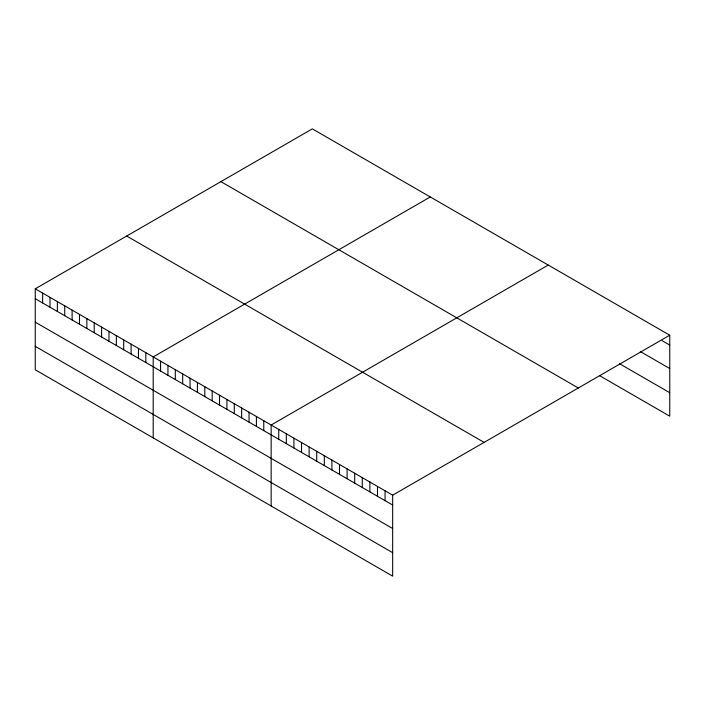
<?xml version="1.0" encoding="UTF-8"?>
<svg xmlns="http://www.w3.org/2000/svg" width="705" height="705" viewBox="0 0 705 705"><rect width="100%" height="100%" fill="white"/><g stroke="black" fill="none" stroke-linecap="round" stroke-linejoin="round"><path stroke-width="1.06" d="M35.25 288.821L392.667 495.174L392.667 576.144L35.25 369.79L35.25 288.821L312.333 128.856L669.75 335.21L669.75 416.179L599.497 375.615M430.279 196.951L153.196 356.915L153.196 437.893M548.226 265.045L271.152 425.018L271.152 505.987M392.667 495.174L669.75 335.21M662.154 340.691L669.75 345.08M640.316 351.548L669.75 368.539M619.431 363.665L669.75 392.711M220.894 181.643L578.312 387.997M126.688 236.034L484.106 442.387M35.25 298.691L392.667 505.044M35.25 322.159L392.667 528.512M35.25 346.331L392.667 552.685M385.08 490.795L385.08 500.665M377.483 486.406L377.483 496.276M369.887 482.026L369.887 491.887M362.291 477.637L362.291 487.508M354.694 473.249L354.694 483.119M347.098 468.869L347.098 478.739M339.502 464.48L339.502 474.35M331.905 460.101L331.905 469.962M324.318 455.712L324.318 465.582M316.721 451.323L316.721 461.193M309.125 446.944L309.125 456.814M301.529 442.555L301.529 452.425M293.932 438.175L293.932 448.036M286.336 433.786L286.336 443.656M278.739 429.398L278.739 439.268M263.776 420.762L263.776 430.632M256.409 416.505L256.409 426.375M249.032 412.249L249.032 422.119M241.656 407.992L241.656 417.862M234.289 403.736L234.289 413.606M226.913 399.479L226.913 409.349M219.546 395.223L219.546 405.093M212.17 390.967L212.17 400.837M204.803 386.71L204.803 396.58M197.426 382.454L197.426 392.324M190.059 378.197L190.059 388.067M182.683 373.941L182.683 383.811M175.316 369.684L175.316 379.554M167.94 365.428L167.94 375.298M160.573 361.171L160.573 371.041M145.829 352.667L145.829 362.529M138.453 348.411L138.453 358.272M131.086 344.155L131.086 354.016M123.71 339.898L123.71 349.759M116.343 335.642L116.343 345.512M108.967 331.385L108.967 341.255M101.599 327.129L101.599 336.999M94.223 322.872L94.223 332.742M86.856 318.616L86.856 328.486M79.48 314.36L79.48 324.23M72.113 310.103L72.113 319.973M64.737 305.847L64.737 315.717M57.369 301.59L57.369 311.46M49.993 297.334L49.993 307.204M42.626 293.077L42.626 302.947"/></g></svg>
